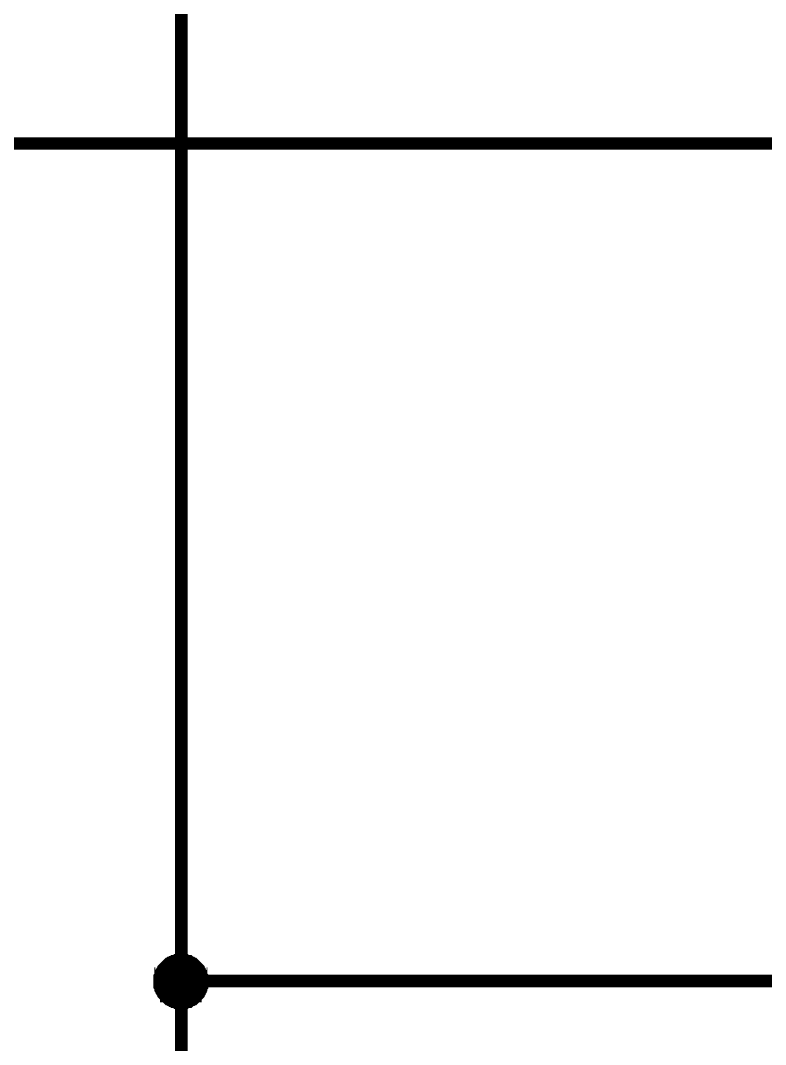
# Model space of a CAD drawing. Header units: millimetres. Extents: x 0 to 841, y 0 to 594.
# Drawn here: x 97.2 to 114.97, y 47.98 to 72.43 of the extents above; entities that cross this region are included whole.
import ezdxf

# ---------------------------------------------------------------- set-up
doc = ezdxf.new("R2010")
doc.units = ezdxf.units.MM
doc.layers.add('Sheet', color=255, linetype='Continuous')

msp = doc.modelspace()

# ---------------------------------------------------------------- linework, layer by layer
at = {"layer": 'Sheet'}
for points, const_width in [([(106.023, 86.984), (101.038, 86.984), (101.038, 76.99), (101.038, 49.5), (101.038, 46.985)], 0.3), ([(81.028, 81.998), (88.529, 81.998), (88.529, 69.489), (118.532, 69.489), (118.532, 66.996)], 0.3), ([(101.038, 49.5), (118.532, 49.5), (118.532, 51.993)], 0.3), ([(100.521, 49.5), (100.521, 49.522), (100.521, 49.545), (100.521, 49.567), (100.521, 49.59), (100.544, 49.612), (100.544, 49.635), (100.544, 49.68), (100.566, 49.68), (100.566, 49.702), (100.589, 49.725), (100.589, 49.747), (100.611, 49.77), (100.611, 49.792), (100.633, 49.814), (100.656, 49.837), (100.678, 49.859), (100.678, 49.859), (100.701, 49.882), (100.723, 49.904), (100.746, 49.904), (100.768, 49.927), (100.791, 49.927), (100.813, 49.949), (100.836, 49.949), (100.858, 49.972), (100.88, 49.972), (100.903, 49.972), (100.925, 49.994), (100.948, 49.994), (100.993, 49.994), (101.015, 49.994), (101.038, 49.994)], 0.3), ([(100.521, 49.5), (100.521, 49.522), (100.521, 49.545), (100.521, 49.567), (100.521, 49.59), (100.544, 49.612), (100.544, 49.635), (100.544, 49.68), (100.566, 49.68), (100.566, 49.702), (100.589, 49.725), (100.589, 49.747), (100.611, 49.77), (100.611, 49.792), (100.633, 49.814), (100.656, 49.837), (100.678, 49.859), (100.678, 49.859), (100.701, 49.882), (100.723, 49.904), (100.746, 49.904), (100.768, 49.927), (100.791, 49.927), (100.813, 49.949), (100.836, 49.949), (100.858, 49.972), (100.88, 49.972), (100.903, 49.972), (100.925, 49.994), (100.948, 49.994), (100.993, 49.994), (101.015, 49.994), (101.038, 49.994)], 0.3), ([(100.521, 49.5), (100.521, 49.522), (100.521, 49.545), (100.521, 49.567), (100.521, 49.59), (100.544, 49.612), (100.544, 49.635), (100.544, 49.68), (100.566, 49.68), (100.566, 49.702), (100.589, 49.725), (100.589, 49.747), (100.611, 49.77), (100.611, 49.792), (100.633, 49.814), (100.656, 49.837), (100.678, 49.859), (100.678, 49.859), (100.701, 49.882), (100.723, 49.904), (100.746, 49.904), (100.768, 49.927), (100.791, 49.927), (100.813, 49.949), (100.836, 49.949), (100.858, 49.972), (100.88, 49.972), (100.903, 49.972), (100.925, 49.994), (100.948, 49.994), (100.993, 49.994), (101.015, 49.994), (101.038, 49.994)], 0.3), ([(100.521, 49.5), (100.521, 49.522), (100.521, 49.545), (100.521, 49.567), (100.521, 49.59), (100.544, 49.612), (100.544, 49.635), (100.544, 49.68), (100.566, 49.68), (100.566, 49.702), (100.589, 49.725), (100.589, 49.747), (100.611, 49.77), (100.611, 49.792), (100.633, 49.814), (100.656, 49.837), (100.678, 49.859), (100.678, 49.859), (100.701, 49.882), (100.723, 49.904), (100.746, 49.904), (100.768, 49.927), (100.791, 49.927), (100.813, 49.949), (100.836, 49.949), (100.858, 49.972), (100.88, 49.972), (100.903, 49.972), (100.925, 49.994), (100.948, 49.994), (100.993, 49.994), (101.015, 49.994), (101.038, 49.994)], 0.3), ([(101.038, 49.994), (101.038, 49.994)], 0.3), ([(101.038, 49.994), (101.06, 49.994), (101.083, 49.994), (101.105, 49.994), (101.128, 49.994), (101.15, 49.972), (101.172, 49.972), (101.217, 49.972), (101.24, 49.949), (101.24, 49.949), (101.262, 49.927), (101.285, 49.927), (101.307, 49.904), (101.33, 49.904), (101.352, 49.882), (101.375, 49.859), (101.375, 49.859), (101.397, 49.837), (101.419, 49.814), (101.442, 49.792), (101.442, 49.77), (101.464, 49.747), (101.464, 49.725), (101.487, 49.702), (101.487, 49.68), (101.509, 49.68), (101.509, 49.635), (101.509, 49.612), (101.532, 49.59), (101.532, 49.567), (101.532, 49.545), (101.532, 49.522), (101.532, 49.5)], 0.3), ([(101.038, 49.994), (101.038, 49.994)], 0.3), ([(101.038, 49.994), (101.06, 49.994), (101.083, 49.994), (101.105, 49.994), (101.128, 49.994), (101.15, 49.972), (101.172, 49.972), (101.217, 49.972), (101.24, 49.949), (101.24, 49.949), (101.262, 49.927), (101.285, 49.927), (101.307, 49.904), (101.33, 49.904), (101.352, 49.882), (101.375, 49.859), (101.375, 49.859), (101.397, 49.837), (101.419, 49.814), (101.442, 49.792), (101.442, 49.77), (101.464, 49.747), (101.464, 49.725), (101.487, 49.702), (101.487, 49.68), (101.509, 49.68), (101.509, 49.635), (101.509, 49.612), (101.532, 49.59), (101.532, 49.567), (101.532, 49.545), (101.532, 49.522), (101.532, 49.5)], 0.3), ([(101.038, 49.994), (101.038, 49.994)], 0.3), ([(101.038, 49.994), (101.06, 49.994), (101.083, 49.994), (101.105, 49.994), (101.128, 49.994), (101.15, 49.972), (101.172, 49.972), (101.217, 49.972), (101.24, 49.949), (101.24, 49.949), (101.262, 49.927), (101.285, 49.927), (101.307, 49.904), (101.33, 49.904), (101.352, 49.882), (101.375, 49.859), (101.375, 49.859), (101.397, 49.837), (101.419, 49.814), (101.442, 49.792), (101.442, 49.77), (101.464, 49.747), (101.464, 49.725), (101.487, 49.702), (101.487, 49.68), (101.509, 49.68), (101.509, 49.635), (101.509, 49.612), (101.532, 49.59), (101.532, 49.567), (101.532, 49.545), (101.532, 49.522), (101.532, 49.5)], 0.3), ([(101.038, 49.994), (101.038, 49.994)], 0.3), ([(101.038, 49.994), (101.06, 49.994), (101.083, 49.994), (101.105, 49.994), (101.128, 49.994), (101.15, 49.972), (101.172, 49.972), (101.217, 49.972), (101.24, 49.949), (101.24, 49.949), (101.262, 49.927), (101.285, 49.927), (101.307, 49.904), (101.33, 49.904), (101.352, 49.882), (101.375, 49.859), (101.375, 49.859), (101.397, 49.837), (101.419, 49.814), (101.442, 49.792), (101.442, 49.77), (101.464, 49.747), (101.464, 49.725), (101.487, 49.702), (101.487, 49.68), (101.509, 49.68), (101.509, 49.635), (101.509, 49.612), (101.532, 49.59), (101.532, 49.567), (101.532, 49.545), (101.532, 49.522), (101.532, 49.5)], 0.3), ([(100.521, 49.5), (100.521, 49.522), (100.521, 49.545), (100.521, 49.567), (100.521, 49.59), (100.544, 49.612), (100.544, 49.635), (100.544, 49.68), (100.566, 49.68), (100.566, 49.702), (100.589, 49.725), (100.589, 49.747), (100.611, 49.77), (100.611, 49.792), (100.633, 49.814), (100.656, 49.837), (100.678, 49.859), (100.678, 49.859), (100.701, 49.882), (100.723, 49.904), (100.746, 49.904), (100.768, 49.927), (100.791, 49.927), (100.813, 49.949), (100.836, 49.949), (100.858, 49.972), (100.88, 49.972), (100.903, 49.972), (100.925, 49.994), (100.948, 49.994), (100.993, 49.994), (101.015, 49.994), (101.038, 49.994)], 0.0991), ([(100.521, 49.5), (100.521, 49.522), (100.521, 49.545), (100.521, 49.567), (100.521, 49.59), (100.544, 49.612), (100.544, 49.635), (100.544, 49.68), (100.566, 49.68), (100.566, 49.702), (100.589, 49.725), (100.589, 49.747), (100.611, 49.77), (100.611, 49.792), (100.633, 49.814), (100.656, 49.837), (100.678, 49.859), (100.678, 49.859), (100.701, 49.882), (100.723, 49.904), (100.746, 49.904), (100.768, 49.927), (100.791, 49.927), (100.813, 49.949), (100.836, 49.949), (100.858, 49.972), (100.88, 49.972), (100.903, 49.972), (100.925, 49.994), (100.948, 49.994), (100.993, 49.994), (101.015, 49.994), (101.038, 49.994)], 0.0991), ([(100.521, 49.5), (100.521, 49.522), (100.521, 49.545), (100.521, 49.567), (100.521, 49.59), (100.544, 49.612), (100.544, 49.635), (100.544, 49.68), (100.566, 49.68), (100.566, 49.702), (100.589, 49.725), (100.589, 49.747), (100.611, 49.77), (100.611, 49.792), (100.633, 49.814), (100.656, 49.837), (100.678, 49.859), (100.678, 49.859), (100.701, 49.882), (100.723, 49.904), (100.746, 49.904), (100.768, 49.927), (100.791, 49.927), (100.813, 49.949), (100.836, 49.949), (100.858, 49.972), (100.88, 49.972), (100.903, 49.972), (100.925, 49.994), (100.948, 49.994), (100.993, 49.994), (101.015, 49.994), (101.038, 49.994)], 0.0991), ([(100.521, 49.5), (100.521, 49.522), (100.521, 49.545), (100.521, 49.567), (100.521, 49.59), (100.544, 49.612), (100.544, 49.635), (100.544, 49.68), (100.566, 49.68), (100.566, 49.702), (100.589, 49.725), (100.589, 49.747), (100.611, 49.77), (100.611, 49.792), (100.633, 49.814), (100.656, 49.837), (100.678, 49.859), (100.678, 49.859), (100.701, 49.882), (100.723, 49.904), (100.746, 49.904), (100.768, 49.927), (100.791, 49.927), (100.813, 49.949), (100.836, 49.949), (100.858, 49.972), (100.88, 49.972), (100.903, 49.972), (100.925, 49.994), (100.948, 49.994), (100.993, 49.994), (101.015, 49.994), (101.038, 49.994)], 0.0991), ([(101.038, 49.994), (101.038, 49.994)], 0.0991), ([(101.038, 49.994), (101.06, 49.994), (101.083, 49.994), (101.105, 49.994), (101.128, 49.994), (101.15, 49.972), (101.172, 49.972), (101.217, 49.972), (101.24, 49.949), (101.24, 49.949), (101.262, 49.927), (101.285, 49.927), (101.307, 49.904), (101.33, 49.904), (101.352, 49.882), (101.375, 49.859), (101.375, 49.859), (101.397, 49.837), (101.419, 49.814), (101.442, 49.792), (101.442, 49.77), (101.464, 49.747), (101.464, 49.725), (101.487, 49.702), (101.487, 49.68), (101.509, 49.68), (101.509, 49.635), (101.509, 49.612), (101.532, 49.59), (101.532, 49.567), (101.532, 49.545), (101.532, 49.522), (101.532, 49.5)], 0.0991), ([(101.038, 49.994), (101.038, 49.994)], 0.0991), ([(101.038, 49.994), (101.06, 49.994), (101.083, 49.994), (101.105, 49.994), (101.128, 49.994), (101.15, 49.972), (101.172, 49.972), (101.217, 49.972), (101.24, 49.949), (101.24, 49.949), (101.262, 49.927), (101.285, 49.927), (101.307, 49.904), (101.33, 49.904), (101.352, 49.882), (101.375, 49.859), (101.375, 49.859), (101.397, 49.837), (101.419, 49.814), (101.442, 49.792), (101.442, 49.77), (101.464, 49.747), (101.464, 49.725), (101.487, 49.702), (101.487, 49.68), (101.509, 49.68), (101.509, 49.635), (101.509, 49.612), (101.532, 49.59), (101.532, 49.567), (101.532, 49.545), (101.532, 49.522), (101.532, 49.5)], 0.0991), ([(101.038, 49.994), (101.038, 49.994)], 0.0991), ([(101.038, 49.994), (101.06, 49.994), (101.083, 49.994), (101.105, 49.994), (101.128, 49.994), (101.15, 49.972), (101.172, 49.972), (101.217, 49.972), (101.24, 49.949), (101.24, 49.949), (101.262, 49.927), (101.285, 49.927), (101.307, 49.904), (101.33, 49.904), (101.352, 49.882), (101.375, 49.859), (101.375, 49.859), (101.397, 49.837), (101.419, 49.814), (101.442, 49.792), (101.442, 49.77), (101.464, 49.747), (101.464, 49.725), (101.487, 49.702), (101.487, 49.68), (101.509, 49.68), (101.509, 49.635), (101.509, 49.612), (101.532, 49.59), (101.532, 49.567), (101.532, 49.545), (101.532, 49.522), (101.532, 49.5)], 0.0991), ([(101.038, 49.994), (101.038, 49.994)], 0.0991), ([(101.038, 49.994), (101.06, 49.994), (101.083, 49.994), (101.105, 49.994), (101.128, 49.994), (101.15, 49.972), (101.172, 49.972), (101.217, 49.972), (101.24, 49.949), (101.24, 49.949), (101.262, 49.927), (101.285, 49.927), (101.307, 49.904), (101.33, 49.904), (101.352, 49.882), (101.375, 49.859), (101.375, 49.859), (101.397, 49.837), (101.419, 49.814), (101.442, 49.792), (101.442, 49.77), (101.464, 49.747), (101.464, 49.725), (101.487, 49.702), (101.487, 49.68), (101.509, 49.68), (101.509, 49.635), (101.509, 49.612), (101.532, 49.59), (101.532, 49.567), (101.532, 49.545), (101.532, 49.522), (101.532, 49.5)], 0.0991), ([(101.038, 48.983), (101.015, 48.983), (100.993, 48.983), (100.948, 48.983), (100.925, 48.983), (100.903, 49.006), (100.88, 49.006), (100.858, 49.006), (100.836, 49.028), (100.813, 49.028), (100.791, 49.051), (100.768, 49.051), (100.746, 49.073), (100.723, 49.073), (100.701, 49.096), (100.678, 49.118), (100.678, 49.141), (100.656, 49.141), (100.633, 49.163), (100.611, 49.186), (100.611, 49.208), (100.589, 49.23), (100.589, 49.253), (100.566, 49.275), (100.566, 49.298), (100.544, 49.32), (100.544, 49.343), (100.544, 49.365), (100.521, 49.388), (100.521, 49.41), (100.521, 49.455), (100.521, 49.478), (100.521, 49.5)], 0.3), ([(100.521, 49.5), (100.521, 49.5)], 0.3), ([(101.038, 48.983), (101.015, 48.983), (100.993, 48.983), (100.948, 48.983), (100.925, 48.983), (100.903, 49.006), (100.88, 49.006), (100.858, 49.006), (100.836, 49.028), (100.813, 49.028), (100.791, 49.051), (100.768, 49.051), (100.746, 49.073), (100.723, 49.073), (100.701, 49.096), (100.678, 49.118), (100.678, 49.141), (100.656, 49.141), (100.633, 49.163), (100.611, 49.186), (100.611, 49.208), (100.589, 49.23), (100.589, 49.253), (100.566, 49.275), (100.566, 49.298), (100.544, 49.32), (100.544, 49.343), (100.544, 49.365), (100.521, 49.388), (100.521, 49.41), (100.521, 49.455), (100.521, 49.478), (100.521, 49.5)], 0.3), ([(100.521, 49.5), (100.521, 49.5)], 0.3), ([(101.038, 48.983), (101.015, 48.983), (100.993, 48.983), (100.948, 48.983), (100.925, 48.983), (100.903, 49.006), (100.88, 49.006), (100.858, 49.006), (100.836, 49.028), (100.813, 49.028), (100.791, 49.051), (100.768, 49.051), (100.746, 49.073), (100.723, 49.073), (100.701, 49.096), (100.678, 49.118), (100.678, 49.141), (100.656, 49.141), (100.633, 49.163), (100.611, 49.186), (100.611, 49.208), (100.589, 49.23), (100.589, 49.253), (100.566, 49.275), (100.566, 49.298), (100.544, 49.32), (100.544, 49.343), (100.544, 49.365), (100.521, 49.388), (100.521, 49.41), (100.521, 49.455), (100.521, 49.478), (100.521, 49.5)], 0.3), ([(100.521, 49.5), (100.521, 49.5)], 0.3), ([(101.038, 48.983), (101.015, 48.983), (100.993, 48.983), (100.948, 48.983), (100.925, 48.983), (100.903, 49.006), (100.88, 49.006), (100.858, 49.006), (100.836, 49.028), (100.813, 49.028), (100.791, 49.051), (100.768, 49.051), (100.746, 49.073), (100.723, 49.073), (100.701, 49.096), (100.678, 49.118), (100.678, 49.141), (100.656, 49.141), (100.633, 49.163), (100.611, 49.186), (100.611, 49.208), (100.589, 49.23), (100.589, 49.253), (100.566, 49.275), (100.566, 49.298), (100.544, 49.32), (100.544, 49.343), (100.544, 49.365), (100.521, 49.388), (100.521, 49.41), (100.521, 49.455), (100.521, 49.478), (100.521, 49.5)], 0.3), ([(100.521, 49.5), (100.521, 49.5)], 0.3), ([(101.532, 49.5), (101.532, 49.478), (101.532, 49.455), (101.532, 49.41), (101.532, 49.388), (101.509, 49.365), (101.509, 49.343), (101.509, 49.32), (101.487, 49.298), (101.487, 49.275), (101.464, 49.253), (101.464, 49.23), (101.442, 49.208), (101.442, 49.186), (101.419, 49.163), (101.397, 49.141), (101.375, 49.141), (101.375, 49.118), (101.352, 49.096), (101.33, 49.073), (101.307, 49.073), (101.285, 49.051), (101.262, 49.051), (101.24, 49.028), (101.24, 49.028), (101.217, 49.006), (101.172, 49.006), (101.15, 49.006), (101.128, 48.983), (101.105, 48.983), (101.083, 48.983), (101.06, 48.983), (101.038, 48.983)], 0.3), ([(101.532, 49.5), (101.532, 49.478), (101.532, 49.455), (101.532, 49.41), (101.532, 49.388), (101.509, 49.365), (101.509, 49.343), (101.509, 49.32), (101.487, 49.298), (101.487, 49.275), (101.464, 49.253), (101.464, 49.23), (101.442, 49.208), (101.442, 49.186), (101.419, 49.163), (101.397, 49.141), (101.375, 49.141), (101.375, 49.118), (101.352, 49.096), (101.33, 49.073), (101.307, 49.073), (101.285, 49.051), (101.262, 49.051), (101.24, 49.028), (101.24, 49.028), (101.217, 49.006), (101.172, 49.006), (101.15, 49.006), (101.128, 48.983), (101.105, 48.983), (101.083, 48.983), (101.06, 48.983), (101.038, 48.983)], 0.3), ([(101.532, 49.5), (101.532, 49.478), (101.532, 49.455), (101.532, 49.41), (101.532, 49.388), (101.509, 49.365), (101.509, 49.343), (101.509, 49.32), (101.487, 49.298), (101.487, 49.275), (101.464, 49.253), (101.464, 49.23), (101.442, 49.208), (101.442, 49.186), (101.419, 49.163), (101.397, 49.141), (101.375, 49.141), (101.375, 49.118), (101.352, 49.096), (101.33, 49.073), (101.307, 49.073), (101.285, 49.051), (101.262, 49.051), (101.24, 49.028), (101.24, 49.028), (101.217, 49.006), (101.172, 49.006), (101.15, 49.006), (101.128, 48.983), (101.105, 48.983), (101.083, 48.983), (101.06, 48.983), (101.038, 48.983)], 0.3), ([(101.532, 49.5), (101.532, 49.478), (101.532, 49.455), (101.532, 49.41), (101.532, 49.388), (101.509, 49.365), (101.509, 49.343), (101.509, 49.32), (101.487, 49.298), (101.487, 49.275), (101.464, 49.253), (101.464, 49.23), (101.442, 49.208), (101.442, 49.186), (101.419, 49.163), (101.397, 49.141), (101.375, 49.141), (101.375, 49.118), (101.352, 49.096), (101.33, 49.073), (101.307, 49.073), (101.285, 49.051), (101.262, 49.051), (101.24, 49.028), (101.24, 49.028), (101.217, 49.006), (101.172, 49.006), (101.15, 49.006), (101.128, 48.983), (101.105, 48.983), (101.083, 48.983), (101.06, 48.983), (101.038, 48.983)], 0.3), ([(101.532, 49.5), (101.532, 49.5), (101.532, 49.5), (101.532, 49.5), (101.532, 49.5), (101.532, 49.5), (101.532, 49.5), (101.532, 49.5), (101.532, 49.5), (101.532, 49.5), (101.532, 49.5), (101.532, 49.5), (101.532, 49.5), (101.532, 49.5), (101.532, 49.5), (101.532, 49.5), (101.532, 49.5), (101.532, 49.5), (101.532, 49.5), (101.532, 49.5), (101.532, 49.5), (101.532, 49.5), (101.532, 49.5), (101.532, 49.5), (101.532, 49.5), (101.532, 49.5), (101.532, 49.5), (101.532, 49.5), (101.532, 49.5), (101.532, 49.5), (101.532, 49.5), (101.532, 49.5), (101.532, 49.5)], 0.3), ([(101.532, 49.5), (101.532, 49.5)], 0.3), ([(101.532, 49.5), (101.532, 49.5), (101.532, 49.5), (101.532, 49.5), (101.532, 49.5), (101.532, 49.5), (101.532, 49.5), (101.532, 49.5), (101.532, 49.5), (101.532, 49.5), (101.532, 49.5), (101.532, 49.5), (101.532, 49.5), (101.532, 49.5), (101.532, 49.5), (101.532, 49.5), (101.532, 49.5), (101.532, 49.5), (101.532, 49.5), (101.532, 49.5), (101.532, 49.5), (101.532, 49.5), (101.532, 49.5), (101.532, 49.5), (101.532, 49.5), (101.532, 49.5), (101.532, 49.5), (101.532, 49.5), (101.532, 49.5), (101.532, 49.5), (101.532, 49.5), (101.532, 49.5), (101.532, 49.5)], 0.3), ([(101.532, 49.5), (101.532, 49.5)], 0.3), ([(101.532, 49.5), (101.532, 49.5), (101.532, 49.5), (101.532, 49.5), (101.532, 49.5), (101.532, 49.5), (101.532, 49.5), (101.532, 49.5), (101.532, 49.5), (101.532, 49.5), (101.532, 49.5), (101.532, 49.5), (101.532, 49.5), (101.532, 49.5), (101.532, 49.5), (101.532, 49.5), (101.532, 49.5), (101.532, 49.5), (101.532, 49.5), (101.532, 49.5), (101.532, 49.5), (101.532, 49.5), (101.532, 49.5), (101.532, 49.5), (101.532, 49.5), (101.532, 49.5), (101.532, 49.5), (101.532, 49.5), (101.532, 49.5), (101.532, 49.5), (101.532, 49.5), (101.532, 49.5), (101.532, 49.5)], 0.3), ([(101.532, 49.5), (101.532, 49.5)], 0.3), ([(101.532, 49.5), (101.532, 49.5), (101.532, 49.5), (101.532, 49.5), (101.532, 49.5), (101.532, 49.5), (101.532, 49.5), (101.532, 49.5), (101.532, 49.5), (101.532, 49.5), (101.532, 49.5), (101.532, 49.5), (101.532, 49.5), (101.532, 49.5), (101.532, 49.5), (101.532, 49.5), (101.532, 49.5), (101.532, 49.5), (101.532, 49.5), (101.532, 49.5), (101.532, 49.5), (101.532, 49.5), (101.532, 49.5), (101.532, 49.5), (101.532, 49.5), (101.532, 49.5), (101.532, 49.5), (101.532, 49.5), (101.532, 49.5), (101.532, 49.5), (101.532, 49.5), (101.532, 49.5), (101.532, 49.5)], 0.3), ([(101.532, 49.5), (101.532, 49.5)], 0.3), ([(101.038, 48.983), (101.015, 48.983), (100.993, 48.983), (100.948, 48.983), (100.925, 48.983), (100.903, 49.006), (100.88, 49.006), (100.858, 49.006), (100.836, 49.028), (100.813, 49.028), (100.791, 49.051), (100.768, 49.051), (100.746, 49.073), (100.723, 49.073), (100.701, 49.096), (100.678, 49.118), (100.678, 49.141), (100.656, 49.141), (100.633, 49.163), (100.611, 49.186), (100.611, 49.208), (100.589, 49.23), (100.589, 49.253), (100.566, 49.275), (100.566, 49.298), (100.544, 49.32), (100.544, 49.343), (100.544, 49.365), (100.521, 49.388), (100.521, 49.41), (100.521, 49.455), (100.521, 49.478), (100.521, 49.5)], 0.0991), ([(100.521, 49.5), (100.521, 49.5)], 0.0991), ([(101.038, 48.983), (101.015, 48.983), (100.993, 48.983), (100.948, 48.983), (100.925, 48.983), (100.903, 49.006), (100.88, 49.006), (100.858, 49.006), (100.836, 49.028), (100.813, 49.028), (100.791, 49.051), (100.768, 49.051), (100.746, 49.073), (100.723, 49.073), (100.701, 49.096), (100.678, 49.118), (100.678, 49.141), (100.656, 49.141), (100.633, 49.163), (100.611, 49.186), (100.611, 49.208), (100.589, 49.23), (100.589, 49.253), (100.566, 49.275), (100.566, 49.298), (100.544, 49.32), (100.544, 49.343), (100.544, 49.365), (100.521, 49.388), (100.521, 49.41), (100.521, 49.455), (100.521, 49.478), (100.521, 49.5)], 0.0991), ([(100.521, 49.5), (100.521, 49.5)], 0.0991), ([(101.038, 48.983), (101.015, 48.983), (100.993, 48.983), (100.948, 48.983), (100.925, 48.983), (100.903, 49.006), (100.88, 49.006), (100.858, 49.006), (100.836, 49.028), (100.813, 49.028), (100.791, 49.051), (100.768, 49.051), (100.746, 49.073), (100.723, 49.073), (100.701, 49.096), (100.678, 49.118), (100.678, 49.141), (100.656, 49.141), (100.633, 49.163), (100.611, 49.186), (100.611, 49.208), (100.589, 49.23), (100.589, 49.253), (100.566, 49.275), (100.566, 49.298), (100.544, 49.32), (100.544, 49.343), (100.544, 49.365), (100.521, 49.388), (100.521, 49.41), (100.521, 49.455), (100.521, 49.478), (100.521, 49.5)], 0.0991), ([(100.521, 49.5), (100.521, 49.5)], 0.0991), ([(101.038, 48.983), (101.015, 48.983), (100.993, 48.983), (100.948, 48.983), (100.925, 48.983), (100.903, 49.006), (100.88, 49.006), (100.858, 49.006), (100.836, 49.028), (100.813, 49.028), (100.791, 49.051), (100.768, 49.051), (100.746, 49.073), (100.723, 49.073), (100.701, 49.096), (100.678, 49.118), (100.678, 49.141), (100.656, 49.141), (100.633, 49.163), (100.611, 49.186), (100.611, 49.208), (100.589, 49.23), (100.589, 49.253), (100.566, 49.275), (100.566, 49.298), (100.544, 49.32), (100.544, 49.343), (100.544, 49.365), (100.521, 49.388), (100.521, 49.41), (100.521, 49.455), (100.521, 49.478), (100.521, 49.5)], 0.0991), ([(100.521, 49.5), (100.521, 49.5)], 0.0991), ([(101.532, 49.5), (101.532, 49.478), (101.532, 49.455), (101.532, 49.41), (101.532, 49.388), (101.509, 49.365), (101.509, 49.343), (101.509, 49.32), (101.487, 49.298), (101.487, 49.275), (101.464, 49.253), (101.464, 49.23), (101.442, 49.208), (101.442, 49.186), (101.419, 49.163), (101.397, 49.141), (101.375, 49.141), (101.375, 49.118), (101.352, 49.096), (101.33, 49.073), (101.307, 49.073), (101.285, 49.051), (101.262, 49.051), (101.24, 49.028), (101.24, 49.028), (101.217, 49.006), (101.172, 49.006), (101.15, 49.006), (101.128, 48.983), (101.105, 48.983), (101.083, 48.983), (101.06, 48.983), (101.038, 48.983)], 0.0991), ([(101.532, 49.5), (101.532, 49.478), (101.532, 49.455), (101.532, 49.41), (101.532, 49.388), (101.509, 49.365), (101.509, 49.343), (101.509, 49.32), (101.487, 49.298), (101.487, 49.275), (101.464, 49.253), (101.464, 49.23), (101.442, 49.208), (101.442, 49.186), (101.419, 49.163), (101.397, 49.141), (101.375, 49.141), (101.375, 49.118), (101.352, 49.096), (101.33, 49.073), (101.307, 49.073), (101.285, 49.051), (101.262, 49.051), (101.24, 49.028), (101.24, 49.028), (101.217, 49.006), (101.172, 49.006), (101.15, 49.006), (101.128, 48.983), (101.105, 48.983), (101.083, 48.983), (101.06, 48.983), (101.038, 48.983)], 0.0991), ([(101.532, 49.5), (101.532, 49.478), (101.532, 49.455), (101.532, 49.41), (101.532, 49.388), (101.509, 49.365), (101.509, 49.343), (101.509, 49.32), (101.487, 49.298), (101.487, 49.275), (101.464, 49.253), (101.464, 49.23), (101.442, 49.208), (101.442, 49.186), (101.419, 49.163), (101.397, 49.141), (101.375, 49.141), (101.375, 49.118), (101.352, 49.096), (101.33, 49.073), (101.307, 49.073), (101.285, 49.051), (101.262, 49.051), (101.24, 49.028), (101.24, 49.028), (101.217, 49.006), (101.172, 49.006), (101.15, 49.006), (101.128, 48.983), (101.105, 48.983), (101.083, 48.983), (101.06, 48.983), (101.038, 48.983)], 0.0991), ([(101.532, 49.5), (101.532, 49.478), (101.532, 49.455), (101.532, 49.41), (101.532, 49.388), (101.509, 49.365), (101.509, 49.343), (101.509, 49.32), (101.487, 49.298), (101.487, 49.275), (101.464, 49.253), (101.464, 49.23), (101.442, 49.208), (101.442, 49.186), (101.419, 49.163), (101.397, 49.141), (101.375, 49.141), (101.375, 49.118), (101.352, 49.096), (101.33, 49.073), (101.307, 49.073), (101.285, 49.051), (101.262, 49.051), (101.24, 49.028), (101.24, 49.028), (101.217, 49.006), (101.172, 49.006), (101.15, 49.006), (101.128, 48.983), (101.105, 48.983), (101.083, 48.983), (101.06, 48.983), (101.038, 48.983)], 0.0991), ([(101.532, 49.5), (101.532, 49.5), (101.532, 49.5), (101.532, 49.5), (101.532, 49.5), (101.532, 49.5), (101.532, 49.5), (101.532, 49.5), (101.532, 49.5), (101.532, 49.5), (101.532, 49.5), (101.532, 49.5), (101.532, 49.5), (101.532, 49.5), (101.532, 49.5), (101.532, 49.5), (101.532, 49.5), (101.532, 49.5), (101.532, 49.5), (101.532, 49.5), (101.532, 49.5), (101.532, 49.5), (101.532, 49.5), (101.532, 49.5), (101.532, 49.5), (101.532, 49.5), (101.532, 49.5), (101.532, 49.5), (101.532, 49.5), (101.532, 49.5), (101.532, 49.5), (101.532, 49.5), (101.532, 49.5)], 0.0991), ([(101.532, 49.5), (101.532, 49.5)], 0.0991), ([(101.532, 49.5), (101.532, 49.5), (101.532, 49.5), (101.532, 49.5), (101.532, 49.5), (101.532, 49.5), (101.532, 49.5), (101.532, 49.5), (101.532, 49.5), (101.532, 49.5), (101.532, 49.5), (101.532, 49.5), (101.532, 49.5), (101.532, 49.5), (101.532, 49.5), (101.532, 49.5), (101.532, 49.5), (101.532, 49.5), (101.532, 49.5), (101.532, 49.5), (101.532, 49.5), (101.532, 49.5), (101.532, 49.5), (101.532, 49.5), (101.532, 49.5), (101.532, 49.5), (101.532, 49.5), (101.532, 49.5), (101.532, 49.5), (101.532, 49.5), (101.532, 49.5), (101.532, 49.5), (101.532, 49.5)], 0.0991), ([(101.532, 49.5), (101.532, 49.5)], 0.0991), ([(101.532, 49.5), (101.532, 49.5), (101.532, 49.5), (101.532, 49.5), (101.532, 49.5), (101.532, 49.5), (101.532, 49.5), (101.532, 49.5), (101.532, 49.5), (101.532, 49.5), (101.532, 49.5), (101.532, 49.5), (101.532, 49.5), (101.532, 49.5), (101.532, 49.5), (101.532, 49.5), (101.532, 49.5), (101.532, 49.5), (101.532, 49.5), (101.532, 49.5), (101.532, 49.5), (101.532, 49.5), (101.532, 49.5), (101.532, 49.5), (101.532, 49.5), (101.532, 49.5), (101.532, 49.5), (101.532, 49.5), (101.532, 49.5), (101.532, 49.5), (101.532, 49.5), (101.532, 49.5), (101.532, 49.5)], 0.0991), ([(101.532, 49.5), (101.532, 49.5)], 0.0991), ([(101.532, 49.5), (101.532, 49.5), (101.532, 49.5), (101.532, 49.5), (101.532, 49.5), (101.532, 49.5), (101.532, 49.5), (101.532, 49.5), (101.532, 49.5), (101.532, 49.5), (101.532, 49.5), (101.532, 49.5), (101.532, 49.5), (101.532, 49.5), (101.532, 49.5), (101.532, 49.5), (101.532, 49.5), (101.532, 49.5), (101.532, 49.5), (101.532, 49.5), (101.532, 49.5), (101.532, 49.5), (101.532, 49.5), (101.532, 49.5), (101.532, 49.5), (101.532, 49.5), (101.532, 49.5), (101.532, 49.5), (101.532, 49.5), (101.532, 49.5), (101.532, 49.5), (101.532, 49.5), (101.532, 49.5)], 0.0991), ([(101.532, 49.5), (101.532, 49.5)], 0.0991)]:
    msp.add_lwpolyline(points, dxfattribs=dict(at, const_width=const_width))
at = {"layer": 'Sheet', "const_width": 0.508}
msp.add_lwpolyline([(100.746, 49.5, 1), (101.254, 49.5, 1)], format="xyb", close=True, dxfattribs=at)

doc.saveas('drawing.dxf')
